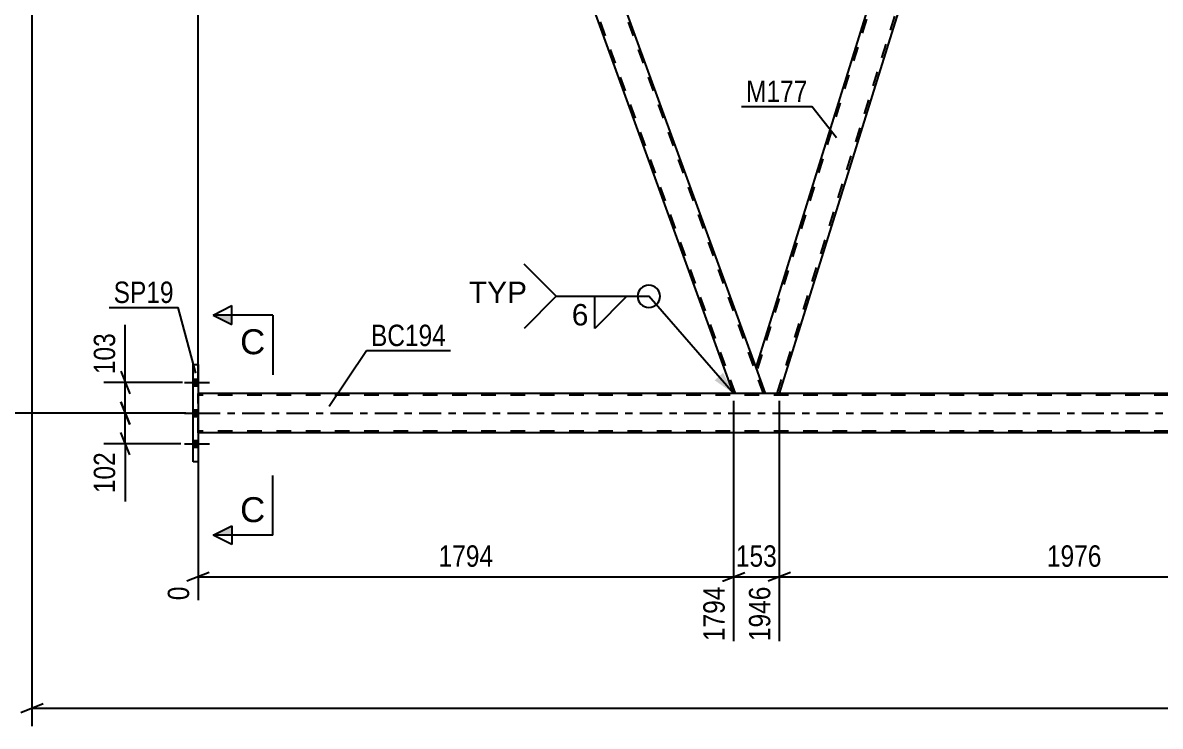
# Model space of a CAD drawing. Header units: millimetres. Extents: x -78 to 763, y -439 to 155.
# Drawn here: x -1.9 to 150.5, y -167.8 to -73.6 of the extents above; entities that cross this region are included whole.
import ezdxf

# ---------------------------------------------------------------- set-up
doc = ezdxf.new("R2010")
doc.units = ezdxf.units.MM
doc.linetypes.add('DXK_LINE_DOT2', pattern=[3.9198, 1.9599, -1.9599])
doc.linetypes.add('DXK_LINE_DOT3', pattern=[5.9187, 2.979, -0.9799, 0.9799, -0.9799])
doc.styles.add('Arial', font='ARIAL.TTF', dxfattribs={"height": 0.2})
doc.styles.add('Arial Narrow', font='ARIALN.TTF', dxfattribs={"height": 0.2})

# ---------------------------------------------------------------- blocks, each defined once
blk = doc.blocks.new('Part-800830732-2667 - 2550')
at = {"color": 7, "linetype": 'DXK_LINE_DOT2'}
for p, q in [((49.39, -2.4), (49.24, -2)), ((49.28, -2), (49.24, -2)), ((49.24, -2), (53.25, -2)), ((93.62, -123.22), (49.5, -2)), ((97.37, -123.22), (53.24, -2)), ((97.62, -123.22), (96.36, -119.75)), ((97.62, -123.22), (93.36, -123.22))]:
    blk.add_line(p, q, dxfattribs=at)
at = {"color": 2, "linetype": 'Continuous'}
for p, q in [((93.36, -123.22), (49.39, -2.4)), ((53.5, -2), (53.25, -2)), ((96.36, -119.75), (53.5, -2))]:
    blk.add_line(p, q, dxfattribs=at)
blk = doc.blocks.new('Part-800830732-2703 - 2550')
at = {"color": 2, "linetype": 'Continuous'}
for p, q in [((20.98, -119.36), (21.62, -119.36)), ((20.98, -132.36), (20.98, -119.36)), ((21.62, -119.36), (21.62, -132.36)), ((21.62, -132.36), (20.98, -132.36))]:
    blk.add_line(p, q, dxfattribs=at)
blk = doc.blocks.new('Part-800830732-2740 - 2550')
at = {"color": 7, "linetype": 'DXK_LINE_DOT3'}
blk.add_line((184.05, -132.62), (133.09, 7.4), dxfattribs=at)
at = {"color": 2, "linetype": 'Continuous'}
for p, q in [((138.12, -2), (134.38, -2)), ((138.63, -2), (138.12, -2)), ((181, -118.4), (138.63, -2)), ((176.75, -118.4), (135.92, -6.25))]:
    blk.add_line(p, q, dxfattribs=at)
at = {"color": 7, "linetype": 'DXK_LINE_DOT2'}
for p, q in [((134.38, -2), (135.92, -6.25)), ((178.75, -123.22), (134.63, -2)), ((182.5, -123.22), (138.38, -2)), ((178.5, -123.22), (176.75, -118.4)), ((182.75, -123.22), (181, -118.4)), ((182.75, -123.22), (178.5, -123.22))]:
    blk.add_line(p, q, dxfattribs=at)
blk = doc.blocks.new('Part-800830732-2745 - 2550')
at = {"color": 2, "linetype": 'Continuous'}
for p, q in [((96.36, -119.75), (133.06, -2)), ((134.38, -2), (133.06, -2)), ((134.38, -2), (135.92, -6.25)), ((135.92, -6.25), (99.47, -123.22)), ((97.62, -123.22), (96.36, -119.75))]:
    blk.add_line(p, q, dxfattribs=at)
at = {"color": 7, "linetype": 'DXK_LINE_DOT2'}
for p, q in [((133.31, -2), (96.49, -120.12)), ((99.21, -123.22), (135.79, -5.88)), ((96.36, -119.75), (96.36, -119.75)), ((99.47, -123.22), (97.62, -123.22))]:
    blk.add_line(p, q, dxfattribs=at)
blk = doc.blocks.new('Part-800830732-2768 - 2550')
at = {"color": 2, "linetype": 'Continuous'}
for p, q in [((174.04, -123.22), (21.62, -123.22)), ((174.04, -128.5), (21.62, -128.5))]:
    blk.add_line(p, q, dxfattribs=at)
at = {"color": 7, "linetype": 'DXK_LINE_DOT2'}
for p, q in [((21.62, -128.5), (21.62, -123.22)), ((629.89, -123.46), (21.62, -123.46)), ((629.89, -128.26), (21.62, -128.26))]:
    blk.add_line(p, q, dxfattribs=at)
at = {"color": 7, "linetype": 'DXK_LINE_DOT3'}
blk.add_line((21.62, -125.86), (629.89, -125.86), dxfattribs=at)
blk = doc.blocks.new('Bolt-800830732-2829 - 2550')
at = {"linetype": 'Continuous'}
for points in [[(21.62, -122.2), (21.62, -121.32), (20.98, -121.32), (20.98, -122.2)], [(21.62, -122.2), (21.62, -121.32), (20.98, -121.32), (20.98, -122.2)], [(21.62, -122.2), (21.62, -121.32), (20.98, -121.32), (20.98, -122.2)], [(21.62, -126.3), (21.62, -125.42), (20.98, -125.42), (20.98, -126.3)], [(21.62, -126.3), (21.62, -125.42), (20.98, -125.42), (20.98, -126.3)], [(21.62, -130.4), (21.62, -129.52), (20.98, -129.52), (20.98, -130.4)], [(21.62, -130.4), (21.62, -129.52), (20.98, -129.52), (20.98, -130.4)], [(21.62, -130.4), (21.62, -129.52), (20.98, -129.52), (20.98, -130.4)]]:
    blk.add_hatch(color=1, dxfattribs=at).paths.add_polyline_path(points)
at = {"color": 1, "linetype": 'Continuous'}
for p, q in [((19.82, -121.76), (23.14, -121.76)), ((19.82, -121.76), (23.14, -121.76)), ((19.82, -121.76), (23.14, -121.76)), ((20.98, -121.32), (21.62, -121.32)), ((20.98, -121.32), (21.62, -121.32)), ((20.98, -121.32), (21.62, -121.32)), ((20.98, -122.2), (21.62, -122.2)), ((20.98, -122.2), (21.62, -122.2)), ((20.98, -122.2), (21.62, -122.2)), ((19.82, -125.86), (23.14, -125.86)), ((19.82, -125.86), (23.14, -125.86)), ((20.98, -125.42), (21.62, -125.42)), ((20.98, -125.42), (21.62, -125.42)), ((20.98, -126.3), (21.62, -126.3)), ((20.98, -126.3), (21.62, -126.3)), ((20.98, -129.52), (21.62, -129.52)), ((20.98, -129.52), (21.62, -129.52)), ((20.98, -129.52), (21.62, -129.52)), ((19.82, -129.96), (23.14, -129.96)), ((19.82, -129.96), (23.14, -129.96)), ((19.82, -129.96), (23.14, -129.96)), ((20.98, -130.4), (21.62, -130.4)), ((20.98, -130.4), (21.62, -130.4)), ((20.98, -130.4), (21.62, -130.4))]:
    blk.add_line(p, q, dxfattribs=at)
blk = doc.blocks.new('StraightDimension-800830732-2913 - 2550')
at = {"color": 7, "linetype": 'Continuous'}
for p, q in [((-20.44, -1.5), (-21.64, 1.5)), ((-1.64, 0), (-23.89, 0)), ((-21.04, -125.86), (-21.04, 0)), ((-21.64, -124.36), (-20.44, -127.36)), ((19.98, -125.86), (-23.89, -125.86))]:
    blk.add_line(p, q, dxfattribs=at)
at = {"color": 0}
blk.add_wipeout([(-21.79, -58.67), (-25.99, -58.67), (-25.99, -67.19), (-21.79, -67.19)], dxfattribs=at)
at = {"color": 3, "style": 'Arial Narrow'}
blk.add_text('3147', height=2.863, rotation=90.0002, dxfattribs=at).set_placement((-22.39, -66.59))
blk = doc.blocks.new('StraightDimension-800830732-3205 - 2550')
at = {"color": 7, "linetype": 'Continuous'}
for p, q in [((93.36, -124.22), (93.36, -156.38)), ((99.47, -124.22), (99.47, -156.38)), ((91.86, -148.37), (94.86, -147.17)), ((93.36, -147.77), (99.47, -147.77)), ((100.97, -147.17), (97.97, -148.37))]:
    blk.add_line(p, q, dxfattribs=at)
at = {"color": 0}
blk.add_wipeout([(99.76, -147.02), (99.76, -142.82), (93.07, -142.82), (93.07, -147.02)], dxfattribs=at)
at = {"color": 0, "linetype": 'Continuous'}
blk.add_wipeout([(98.87, -148.47), (94.67, -148.47), (94.67, -156.98), (98.87, -156.98)], dxfattribs=at)
at = {"color": 3, "style": 'Arial Narrow'}
blk.add_text('153', height=2.863, dxfattribs=at).set_placement((93.67, -146.42))
at = {"color": 3, "linetype": 'Continuous', "style": 'Arial Narrow'}
blk.add_text('1946', height=2.863, rotation=90.0002, dxfattribs=at).set_placement((98.27, -156.38))
blk = doc.blocks.new('StraightDimension-800830732-3193 - 2550')
at = {"color": 7, "linetype": 'Continuous'}
for p, q in [((93.36, -124.22), (93.36, -156.38)), ((21.62, -129.5), (21.62, -150.9)), ((23.12, -147.17), (20.12, -148.37)), ((21.62, -147.77), (93.36, -147.77)), ((91.86, -148.37), (94.86, -147.17))]:
    blk.add_line(p, q, dxfattribs=at)
at = {"color": 0}
blk.add_wipeout([(61.75, -147.02), (61.75, -142.82), (53.24, -142.82), (53.24, -147.02)], dxfattribs=at)
at = {"color": 0, "linetype": 'Continuous'}
for points in [[(21.02, -148.47), (16.82, -148.47), (16.82, -151.5), (21.02, -151.5)], [(92.76, -148.47), (88.56, -148.47), (88.56, -156.98), (92.76, -156.98)]]:
    blk.add_wipeout(points, dxfattribs=at)
at = {"color": 3, "style": 'Arial Narrow'}
blk.add_text('1794', height=2.863, dxfattribs=at).set_placement((53.84, -146.42))
at = {"color": 3, "linetype": 'Continuous', "style": 'Arial Narrow'}
for s, height, p in [('0', 2.86, (20.42, -150.9)), ('1794', 2.863, (92.16, -156.38))]:
    blk.add_text(s, height=height, rotation=90.0002, dxfattribs=at).set_placement(p)
blk = doc.blocks.new('StraightDimension-800830732-3224 - 2550')
at = {"color": 7, "linetype": 'Continuous'}
for p, q in [((99.47, -124.22), (99.47, -156.38)), ((178.51, -124.24), (178.51, -156.38)), ((100.97, -147.17), (97.97, -148.37)), ((99.47, -147.77), (178.51, -147.77)), ((177.01, -148.37), (180.01, -147.17))]:
    blk.add_line(p, q, dxfattribs=at)
at = {"color": 0}
blk.add_wipeout([(143.24, -147.02), (143.24, -142.82), (134.73, -142.82), (134.73, -147.02)], dxfattribs=at)
at = {"color": 0, "linetype": 'Continuous'}
blk.add_wipeout([(177.91, -148.47), (173.71, -148.47), (173.71, -156.98), (177.91, -156.98)], dxfattribs=at)
at = {"color": 3, "style": 'Arial Narrow'}
blk.add_text('1976', height=2.863, dxfattribs=at).set_placement((135.33, -146.42))
at = {"color": 3, "linetype": 'Continuous', "style": 'Arial Narrow'}
blk.add_text('3922', height=2.863, rotation=90.0002, dxfattribs=at).set_placement((177.31, -156.38))
blk = doc.blocks.new('StraightDimension-800830732-3249 - 2550')
at = {"color": 7, "linetype": 'Continuous'}
for p, q in [((-0.64, -7.5), (-0.64, -167.77)), ((0.86, -164.77), (-2.14, -165.97)), ((-0.64, -165.37), (640.75, -165.37))]:
    blk.add_line(p, q, dxfattribs=at)
blk = doc.blocks.new('StraightDimension-800830732-3712 - 2550')
at = {"color": 7, "linetype": 'Continuous'}
for p, q in [((0, -3), (0, -61.62)), ((21.62, -122.22), (21.62, -56.37)), ((1.5, -58.62), (-1.5, -59.82)), ((0, -59.22), (21.62, -59.22)), ((20.12, -59.82), (23.12, -58.62))]:
    blk.add_line(p, q, dxfattribs=at)
at = {"color": 0}
blk.add_wipeout([(14.15, -58.47), (14.15, -54.27), (7.47, -54.27), (7.47, -58.47)], dxfattribs=at)
at = {"color": 3, "style": 'Arial Narrow'}
blk.add_text('889', height=2.863, dxfattribs=at).set_placement((8.07, -57.87))
blk = doc.blocks.new('StraightDimension-800830732-13083 - 2550')
at = {"color": 7, "linetype": 'Continuous'}
for p, q in [((11.26, -120.26), (12.46, -123.26)), ((19.53, -121.76), (9.01, -121.76)), ((11.86, -125.86), (11.86, -121.76)), ((12.46, -127.36), (11.26, -124.36)), ((19.98, -125.86), (9.01, -125.86))]:
    blk.add_line(p, q, dxfattribs=at)
at = {"color": 0}
blk.add_wipeout([(11.11, -114.55), (6.91, -114.55), (6.91, -121.24), (11.11, -121.24)], dxfattribs=at)
at = {"color": 7, "linetype": 'Continuous'}
blk.add_line((11.86, -121.76), (11.86, -114.03), dxfattribs=at)
blk.add_line((11.86, -121.76), (11.86, -114.03), dxfattribs=at)
at = {"color": 3, "style": 'Arial Narrow'}
blk.add_text('103', height=2.863, rotation=90.0002, dxfattribs=at).set_placement((10.51, -120.64))
blk = doc.blocks.new('StraightDimension-800830732-13084 - 2550')
at = {"color": 7, "linetype": 'Continuous'}
for p, q in [((11.26, -124.36), (12.46, -127.36)), ((19.98, -125.86), (9.01, -125.86)), ((11.86, -129.96), (11.86, -125.86)), ((12.46, -131.46), (11.26, -128.46)), ((19.29, -129.96), (9.01, -129.96))]:
    blk.add_line(p, q, dxfattribs=at)
at = {"color": 0}
blk.add_wipeout([(11.11, -130.49), (6.91, -130.49), (6.91, -137.17), (11.11, -137.17)], dxfattribs=at)
at = {"color": 7, "linetype": 'Continuous'}
blk.add_line((11.86, -129.96), (11.86, -137.69), dxfattribs=at)
blk.add_line((11.86, -129.96), (11.86, -137.69), dxfattribs=at)
at = {"color": 3, "style": 'Arial Narrow'}
blk.add_text('102', height=2.863, rotation=90.0002, dxfattribs=at).set_placement((10.51, -136.57))
blk = doc.blocks.new('Mark-800830732-2699 - 2550')
at = {"color": 0}
blk.add_wipeout([(18.34, -111.11), (18.34, -108.11), (10.31, -108.11), (10.31, -111.11)], dxfattribs=at)
blk.add_wipeout([(18.34, -111.11), (18.34, -108.11), (10.31, -108.11), (10.31, -111.11)], dxfattribs=at)
at = {"color": 30, "linetype": 'Continuous'}
for p in [(9.71, -111.71), (21.33, -120.49)]:
    blk.add_line(p, (18.94, -111.71), dxfattribs=at)
at = {"color": 3, "style": 'Arial Narrow'}
blk.add_text('SP19', height=2.863, dxfattribs=at).set_placement((10.31, -111.11))
blk = doc.blocks.new('Mark-800830732-2741 - 2550')
at = {"color": 0}
blk.add_wipeout([(103.25, -84.21), (103.25, -81.21), (95.03, -81.21), (95.03, -84.21)], dxfattribs=at)
blk.add_wipeout([(103.25, -84.21), (103.25, -81.21), (95.03, -81.21), (95.03, -84.21)], dxfattribs=at)
at = {"color": 30, "linetype": 'Continuous'}
for p in [(94.43, -84.81), (107.15, -89)]:
    blk.add_line(p, (103.85, -84.81), dxfattribs=at)
at = {"color": 3, "style": 'Arial Narrow'}
blk.add_text('M177', height=2.863, dxfattribs=at).set_placement((95.03, -84.21))
blk = doc.blocks.new('Mark-800830732-2764 - 2550')
at = {"color": 0}
blk.add_wipeout([(54.83, -116.88), (54.83, -113.88), (44.78, -113.88), (44.78, -116.88)], dxfattribs=at)
blk.add_wipeout([(54.83, -116.88), (54.83, -113.88), (44.78, -113.88), (44.78, -116.88)], dxfattribs=at)
at = {"color": 30, "linetype": 'Continuous'}
for p, q in [((39.18, -124.94), (44.18, -117.48)), ((44.18, -117.48), (55.43, -117.48))]:
    blk.add_line(p, q, dxfattribs=at)
at = {"color": 3, "style": 'Arial Narrow'}
blk.add_text('BC194', height=2.863, dxfattribs=at).set_placement((44.78, -116.88))
blk = doc.blocks.new('WeldMark-800830732-3813 - 2550')
at = {"linetype": 'Continuous'}
blk.add_hatch(color=30, dxfattribs=at).paths.add_polyline_path([(91.95, -120.47), (93.36, -123.22), (90.82, -121.46)])
at = {"color": 3, "linetype": 'Continuous'}
for q in [(65.29, -105.93), (65.29, -114.51)]:
    blk.add_line((69.58, -110.22), q, dxfattribs=at)
at = {"color": 30, "linetype": 'Continuous'}
blk.add_line((93.36, -123.22), (82, -110.22), dxfattribs=at)
at = {"color": 3, "linetype": 'Continuous'}
for start, end in [(90, 270), (270, 90)]:
    blk.add_arc((82, -110.22), 1.5, start, end, dxfattribs=at)
at = {"color": 0}
blk.add_wipeout([(74.1, -114.32), (74.1, -110.92), (71.48, -110.92), (71.48, -114.32)], dxfattribs=at)
at = {"color": 30, "linetype": 'Continuous'}
blk.add_line((69.58, -110.22), (82, -110.22), dxfattribs=at)
at = {"color": 3, "linetype": 'Continuous'}
for p, q in [((74.76, -110.22), (79.04, -110.22)), ((79.04, -110.22), (74.76, -114.51)), ((74.76, -114.51), (74.76, -110.22))]:
    blk.add_line(p, q, dxfattribs=at)
at = {"color": 3, "style": 'Arial'}
blk.add_text('6', height=2.87, dxfattribs=at).set_placement((71.68, -114.12))
at = {"color": 0, "linetype": 'Continuous'}
blk.add_wipeout([(65.68, -111.12), (65.68, -108.12), (57.9, -108.12), (57.9, -111.12)], dxfattribs=at)
blk.add_wipeout([(65.68, -111.12), (65.68, -108.12), (57.9, -108.12), (57.9, -111.12)], dxfattribs=at)
at = {"color": 3, "linetype": 'Continuous', "style": 'Arial'}
blk.add_text('TYP', height=2.865, dxfattribs=at).set_placement((57.9, -111.12))
blk = doc.blocks.new('SectionMark-800830732-3788 - 2550')
at = {"linetype": 'Continuous'}
for points in [[(26.12, -112.72), (26.12, -113.97), (23.62, -112.72)], [(26.12, -140.95), (26.12, -142.2), (23.62, -142.2)]]:
    blk.add_hatch(color=6, dxfattribs=at).paths.add_polyline_path(points)
at = {"color": 6, "linetype": 'Continuous'}
for p, q in [((23.62, -112.72), (26.12, -111.47)), ((31.62, -112.72), (23.62, -112.72)), ((23.62, -112.72), (26.12, -113.97)), ((26.12, -113.97), (26.12, -111.47)), ((31.62, -112.72), (31.62, -120.72)), ((31.62, -142.2), (31.62, -134.2)), ((23.62, -142.2), (26.12, -140.95)), ((26.12, -140.95), (26.12, -143.45)), ((31.62, -142.2), (23.62, -142.2)), ((26.12, -143.45), (23.62, -142.2))]:
    blk.add_line(p, q, dxfattribs=at)
at = {"color": 0, "linetype": 'Continuous'}
for points in [[(30.62, -117.97), (30.62, -114.47), (27.25, -114.47), (27.25, -117.97)], [(30.62, -140.45), (30.62, -136.95), (27.25, -136.95), (27.25, -140.45)]]:
    blk.add_wipeout(points, dxfattribs=at)
at = {"color": 3, "linetype": 'Continuous', "style": 'Arial'}
for p in [(27.25, -117.97), (27.25, -140.45)]:
    blk.add_text('C', height=3.34, dxfattribs=at).set_placement(p)

msp = doc.modelspace()

# ---------------------------------------------------------------- block references
for name in ['Part-800830732-2740 - 2550', 'Part-800830732-2667 - 2550', 'Part-800830732-2745 - 2550', 'Part-800830732-2703 - 2550', 'Bolt-800830732-2829 - 2550', 'Part-800830732-2768 - 2550']:
    msp.add_blockref(name, (0, 0))

# ---------------------------------------------------------------- next in the draw order: block references
for name in ['StraightDimension-800830732-2913 - 2550', 'StraightDimension-800830732-3205 - 2550']:
    msp.add_blockref(name, (0, 0))

# ---------------------------------------------------------------- next in the draw order: block references
for name in ['StraightDimension-800830732-3193 - 2550', 'StraightDimension-800830732-3224 - 2550']:
    msp.add_blockref(name, (0, 0))

# ---------------------------------------------------------------- next in the draw order: block references
msp.add_blockref('StraightDimension-800830732-3249 - 2550', (0, 0))

# ---------------------------------------------------------------- next in the draw order: block references
for name in ['StraightDimension-800830732-3712 - 2550', 'Mark-800830732-2741 - 2550', 'WeldMark-800830732-3813 - 2550', 'Mark-800830732-2764 - 2550']:
    msp.add_blockref(name, (0, 0))

# ---------------------------------------------------------------- next in the draw order: block references
for name in ['SectionMark-800830732-3788 - 2550', 'StraightDimension-800830732-13083 - 2550']:
    msp.add_blockref(name, (0, 0))

# ---------------------------------------------------------------- next in the draw order: block references
for name in ['Mark-800830732-2699 - 2550', 'StraightDimension-800830732-13084 - 2550']:
    msp.add_blockref(name, (0, 0))

doc.saveas('drawing.dxf')
